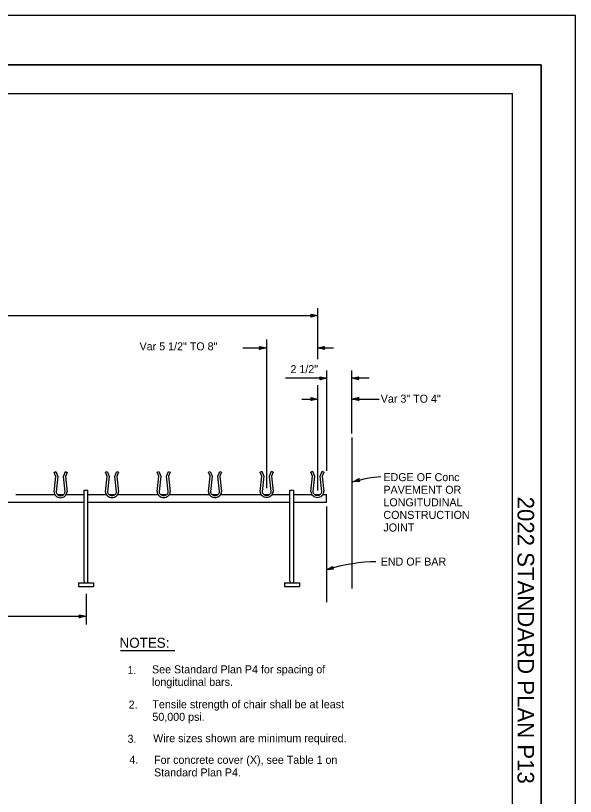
# Model space of a CAD drawing. Extents: x -893 to 867, y -474 to 712.
# Drawn here: x 377 to 867, y 29 to 712 of the extents above; entities that cross this region are included whole.
import ezdxf

# ---------------------------------------------------------------- set-up
doc = ezdxf.new("R2010")
doc.units = 0
for name, color, linetype in [('10 Sheet Format', 7, 'Continuous'), ('56 Stage 3 Anno', 7, 'Continuous'), ('60 Nongeo Data', 7, 'Continuous')]:
    doc.layers.add(name, color=color, linetype=linetype)

msp = doc.modelspace()

# ---------------------------------------------------------------- linework, layer by layer
at = {"layer": '10 Sheet Format'}
for p, q in [((-863.46, 668.96), (836.54, 668.96)), ((836.54, 668.96), (836.54, -431.04)), ((-813.45, 643.96), (811.55, 643.96)), ((811.55, -406.04), (811.55, 643.96)), ((468.73, 156.73), (516.23, 156.73))]:
    msp.add_line(p, q, dxfattribs=at)
for points in [[(-893.46, -474.04), (866.54, -474.04), (866.54, 711.96), (-893.46, 711.96)], [(-863.46, -431.04), (836.54, -431.04), (836.54, 668.96), (-863.46, 668.96)]]:
    msp.add_lwpolyline(points, close=True, dxfattribs=at)
at = {"layer": '56 Stage 3 Anno'}
for p, q in [((641.23, 456.17), (641.23, 411.66)), ((226.51, 449.64), (641.23, 449.64)), ((596.51, 428.72), (596.51, 298.82)), ((575.72, 421.41), (596.51, 421.41)), ((641.23, 421.41), (655.03, 421.41)), ((648.99, 401.64), (648.99, 313.75)), ((671.16, 346.57), (671.16, 401.64)), ((649.03, 394.85), (613.13, 394.85)), ((646.99, 394.85), (647.99, 394.85)), ((686.26, 394.85), (671.16, 394.85)), ((641.23, 388.68), (641.23, 296.6)), ((627.5, 376.69), (641.23, 376.69)), ((671.16, 376.69), (694.89, 376.69)), ((648.99, 282.76), (648.99, 198.98)), ((438.73, 206.21), (438.73, 179.49)), ((258.73, 186.67), (438.73, 186.67))]:
    msp.add_line(p, q, dxfattribs=at)
for points in [[(635.23, 450.98), (641.23, 449.64), (635.23, 448.31), (635.45, 448.67), (639.84, 449.64), (635.44, 450.63), (635.66, 450.27), (638.47, 449.65), (635.66, 449.02), (635.87, 449.38), (637.09, 449.65), (635.87, 449.92), (636.03, 449.64), (635.23, 448.31), (636.03, 449.64)], [(590.51, 422.75), (596.51, 421.41), (590.51, 420.08), (590.73, 420.43), (595.12, 421.4), (590.73, 422.39), (590.94, 422.04), (593.75, 421.41), (590.94, 420.78), (591.15, 421.14), (592.37, 421.41), (591.15, 421.68), (591.31, 421.41), (590.51, 420.08), (591.31, 421.41)], [(647.23, 420.07), (641.23, 421.41), (647.23, 422.74), (647.02, 422.38), (642.62, 421.41), (647.02, 420.42), (646.81, 420.78), (644, 421.4), (646.81, 422.03), (646.59, 421.67), (645.38, 421.4), (646.6, 421.13), (646.43, 421.41), (647.23, 422.74), (646.43, 421.41)], [(643.13, 396.17), (649.03, 394.85), (643.13, 393.54), (643.34, 393.89), (647.66, 394.85), (643.34, 395.82), (643.54, 395.47), (646.31, 394.85), (643.55, 394.24), (643.76, 394.59), (644.95, 394.85), (643.75, 395.12), (643.92, 394.85), (643.13, 393.54), (643.92, 394.85)], [(677.06, 393.53), (671.16, 394.85), (677.06, 396.16), (676.85, 395.81), (672.53, 394.85), (676.85, 393.88), (676.65, 394.23), (673.88, 394.85), (676.64, 395.46), (676.43, 395.11), (675.24, 394.85), (676.44, 394.58), (676.28, 394.85), (677.06, 396.16), (676.28, 394.85)], [(635.33, 378.01), (641.23, 376.69), (635.33, 375.38), (635.54, 375.73), (639.86, 376.69), (635.54, 377.66), (635.74, 377.31), (638.51, 376.69), (635.75, 376.08), (635.96, 376.43), (637.15, 376.7), (635.95, 376.96), (636.11, 376.69), (635.33, 375.38), (636.11, 376.69)], [(677.16, 375.35), (671.16, 376.69), (677.16, 378.02), (676.94, 377.67), (672.55, 376.7), (676.95, 375.71), (676.73, 376.06), (673.92, 376.69), (676.73, 377.31), (676.52, 376.96), (675.3, 376.69), (676.52, 376.42), (676.36, 376.69), (677.16, 378.02), (676.36, 376.69)], [(677.06, 375.37), (671.16, 376.69), (677.06, 378), (676.85, 377.65), (672.53, 376.7), (676.85, 375.72), (676.65, 376.07), (673.88, 376.69), (676.64, 377.3), (676.43, 376.95), (675.24, 376.69), (676.44, 376.42), (676.28, 376.69), (677.06, 378), (676.28, 376.69)], [(678.15, 304.55), (672.01, 304.35), (677.49, 307.14), (677.37, 306.74), (673.36, 304.7), (677.86, 304.84), (677.57, 305.14), (674.69, 305.04), (677.25, 306.35), (677.13, 305.95), (676.02, 305.38), (677.27, 305.43), (677.04, 305.65), (677.49, 307.14), (677.04, 305.65)], [(655.05, 227.8), (649.02, 227.34), (654.28, 230.31), (654.18, 229.92), (650.33, 227.74), (654.75, 228.07), (654.45, 228.35), (651.62, 228.13), (654.08, 229.52), (653.99, 229.13), (652.92, 228.52), (654.15, 228.62), (653.91, 228.83), (654.28, 230.31), (653.91, 228.83)], [(432.73, 188.01), (438.73, 186.67), (432.73, 185.34), (432.95, 185.7), (437.34, 186.67), (432.94, 187.66), (433.16, 187.3), (435.97, 186.67), (433.16, 186.05), (433.37, 186.41), (434.59, 186.68), (433.37, 186.95), (433.53, 186.67), (432.73, 185.34), (433.53, 186.67)]]:
    msp.add_lwpolyline(points, close=True, dxfattribs=at)
for centre, start_param, end_param in [((666.28, 271.36), 4.142188, 4.494926), ((651.12, 196.55), 3.97099, 4.603329)]:
    msp.add_ellipse(centre, major_axis=(-71.64, -25.29), ratio=0.393628, start_param=start_param, end_param=end_param, dxfattribs=at)
at = {"layer": '60 Nongeo Data'}
for p, q in [((671.16, 343.07), (671.16, 210.92)), ((437.05, 217.49), (437.05, 296.96)), ((437.05, 296.96), (440.41, 296.96)), ((440.41, 217.49), (440.41, 296.96)), ((617.05, 296.96), (620.41, 296.96)), ((617.05, 217.49), (617.05, 296.96)), ((620.41, 217.49), (620.41, 296.96)), ((620.47, 293.21), (635.98, 293.21)), ((638.49, 293.21), (643.31, 293.21)), ((645.88, 293.21), (648.99, 293.21)), ((648.99, 286.12), (648.99, 293.21)), ((432.18, 215.81), (445.29, 215.81)), ((432.18, 215.81), (432.18, 212.74)), ((432.18, 212.74), (445.29, 212.74)), ((445.29, 215.81), (445.29, 212.74)), ((612.18, 215.81), (625.29, 215.81)), ((612.18, 215.81), (612.18, 212.74)), ((612.18, 212.74), (625.29, 212.74)), ((625.29, 215.81), (625.29, 212.74))]:
    msp.add_line(p, q, dxfattribs=at)
for points in [[(410.79, 295.55), (412.22, 308.97), (410.79, 312.52), (412.25, 313.23), (413.97, 308.97), (412.54, 295.55)], [(420.42, 295.55), (418.99, 308.97), (420.71, 313.23), (422.18, 312.52), (420.74, 308.97), (422.17, 295.55)], [(455.72, 295.62), (457.15, 309.04), (455.72, 312.59), (457.18, 313.3), (458.91, 309.04), (457.48, 295.62)], [(465.35, 295.62), (463.92, 309.04), (465.64, 313.3), (467.11, 312.59), (465.67, 309.04), (467.1, 295.62)], [(500.93, 295.68), (502.36, 309.1), (500.92, 312.66), (502.38, 313.37), (504.11, 309.1), (502.68, 295.68)], [(510.55, 295.68), (509.12, 309.1), (510.85, 313.37), (512.31, 312.65), (510.87, 309.1), (512.31, 295.68)], [(545.83, 295.75), (547.26, 309.17), (545.83, 312.73), (547.29, 313.44), (549.01, 309.17), (547.58, 295.75)], [(555.46, 295.75), (554.03, 309.17), (555.75, 313.44), (557.21, 312.73), (555.78, 309.17), (557.21, 295.75)], [(590.94, 295.87), (592.37, 309.29), (590.94, 312.85), (592.4, 313.56), (594.13, 309.29), (592.69, 295.87)], [(600.57, 295.87), (599.14, 309.29), (600.86, 313.56), (602.33, 312.85), (600.89, 309.29), (602.32, 295.87)], [(635.31, 295.85), (636.74, 309.27), (635.31, 312.82), (636.77, 313.54), (638.49, 309.27), (637.06, 295.85)], [(644.94, 295.85), (643.51, 309.27), (645.23, 313.54), (646.7, 312.82), (645.26, 309.27), (646.69, 295.85)], [(377.38, 293.21), (411.39, 293.21)], [(413.7, 293.21), (419.27, 293.21)], [(421.55, 293.21), (437.05, 293.21)], [(440.41, 293.21), (456.36, 293.21)], [(458.72, 293.21), (464.11, 293.21)], [(466.44, 293.21), (501.61, 293.21)], [(503.86, 293.21), (509.21, 293.21)], [(511.62, 293.21), (546.43, 293.21)], [(548.91, 293.21), (554.13, 293.21)], [(556.48, 293.21), (591.75, 293.21)], [(594.38, 293.21), (599.07, 293.21)], [(601.5, 293.21), (617.05, 293.21)], [(437.05, 286.12), (260.41, 286.12)], [(617.05, 286.12), (440.41, 286.12)], [(648.99, 286.12), (620.41, 286.12)]]:
    msp.add_lwpolyline(points, dxfattribs=at)
for centre, radius, start, end in [((415.48, 295.55), 4.68, 180, 204.56696), ((415.96, 295.77), 5.22, 204.56696, 227.82024), ((415.5, 295.55), 2.95, 180, 205.60576), ((415.97, 295.77), 3.48, 205.60576, 229.1629), ((416.99, 295.77), 3.48, 310.8371, 334.39424), ((417.47, 295.55), 2.95, 334.39424, 360), ((417, 295.77), 5.22, 312.17976, 335.43304), ((417.49, 295.55), 4.68, 335.43304, 360), ((460.41, 295.62), 4.68, 180, 204.56696), ((460.89, 295.84), 5.22, 204.56696, 227.82024), ((460.43, 295.62), 2.95, 180, 205.60576), ((460.91, 295.84), 3.48, 205.60576, 229.1629), ((461.92, 295.84), 3.48, 310.8371, 334.39424), ((462.4, 295.62), 2.95, 334.39424, 360), ((461.93, 295.84), 5.22, 312.17976, 335.43304), ((462.42, 295.62), 4.68, 335.43304, 360), ((505.61, 295.68), 4.68, 180, 204.56696), ((506.1, 295.9), 5.22, 204.56696, 227.82024), ((505.63, 295.68), 2.95, 180, 205.60576), ((506.11, 295.91), 3.48, 205.60576, 229.1629), ((507.12, 295.91), 3.48, 310.8371, 334.39424), ((507.6, 295.68), 2.95, 334.39424, 360), ((507.13, 295.9), 5.22, 312.17976, 335.43304), ((507.62, 295.68), 4.68, 335.43304, 360), ((550.52, 295.75), 4.68, 180, 204.56696), ((551, 295.98), 5.22, 204.56696, 227.82024), ((550.54, 295.75), 2.95, 180, 205.60576), ((551.01, 295.98), 3.48, 205.60576, 229.1629), ((552.03, 295.98), 3.48, 310.8371, 334.39424), ((552.5, 295.75), 2.95, 334.39424, 360), ((552.04, 295.98), 5.22, 312.17976, 335.43304), ((552.53, 295.75), 4.68, 335.43304, 360), ((595.63, 295.87), 4.68, 180, 204.56696), ((596.11, 296.1), 5.22, 204.56696, 227.82024), ((595.65, 295.87), 2.95, 180, 205.60576), ((596.12, 296.1), 3.48, 205.60576, 229.1629), ((597.14, 296.1), 3.48, 310.8371, 334.39424), ((597.62, 295.87), 2.95, 334.39424, 360), ((597.15, 296.1), 5.22, 312.17976, 335.43304), ((597.64, 295.87), 4.68, 335.43304, 360), ((640, 295.85), 4.68, 180, 204.56696), ((640.48, 296.07), 5.22, 204.56696, 227.82024), ((640.02, 295.85), 2.95, 180, 205.60576), ((640.49, 296.08), 3.48, 205.60576, 229.1629), ((641.51, 296.08), 3.48, 310.8371, 334.39424), ((641.99, 295.85), 2.95, 334.39424, 360), ((641.52, 296.07), 5.22, 312.17976, 335.43304), ((642.01, 295.85), 4.68, 335.43304, 360), ((416.28, 296.12), 5.69, 227.82024, 249.42792), ((416.28, 296.13), 3.95, 229.1629, 250.30223), ((416.48, 296.66), 6.27, 249.42792, 270), ((416.48, 296.69), 4.55, 250.30223, 270), ((416.48, 296.69), 4.55, 270, 289.69777), ((416.48, 296.66), 6.27, 270, 290.57208), ((416.68, 296.13), 3.95, 289.69777, 310.8371), ((416.69, 296.12), 5.69, 290.57208, 312.17976), ((461.21, 296.18), 5.69, 227.82024, 249.42792), ((461.21, 296.2), 3.95, 229.1629, 250.30223), ((461.41, 296.73), 6.27, 249.42792, 270), ((461.41, 296.76), 4.55, 250.30223, 270), ((461.41, 296.76), 4.55, 270, 289.69777), ((461.41, 296.73), 6.27, 270, 290.57208), ((461.61, 296.2), 3.95, 289.69777, 310.8371), ((461.62, 296.18), 5.69, 290.57208, 312.17976), ((506.41, 296.25), 5.69, 227.82024, 249.42792), ((506.42, 296.26), 3.95, 229.1629, 250.30223), ((506.62, 296.79), 6.27, 249.42792, 270), ((506.62, 296.82), 4.55, 250.30223, 270), ((506.62, 296.82), 4.55, 270, 289.69777), ((506.62, 296.79), 6.27, 270, 290.57208), ((506.82, 296.26), 3.95, 289.69777, 310.8371), ((506.82, 296.25), 5.69, 290.57208, 312.17976), ((551.32, 296.32), 5.69, 227.82024, 249.42792), ((551.32, 296.34), 3.95, 229.1629, 250.30223), ((551.52, 296.87), 6.27, 249.42792, 270), ((551.52, 296.89), 4.55, 250.30223, 270), ((551.52, 296.89), 4.55, 270, 289.69777), ((551.52, 296.87), 6.27, 270, 290.57208), ((551.72, 296.34), 3.95, 289.69777, 310.8371), ((551.73, 296.32), 5.69, 290.57208, 312.17976), ((596.43, 296.44), 5.69, 227.82024, 249.42792), ((596.43, 296.46), 3.95, 229.1629, 250.30223), ((596.63, 296.99), 6.27, 249.42792, 270), ((596.63, 297.02), 4.55, 250.30223, 270), ((596.63, 297.02), 4.55, 270, 289.69777), ((596.63, 296.99), 6.27, 270, 290.57208), ((596.83, 296.46), 3.95, 289.69777, 310.8371), ((596.84, 296.44), 5.69, 290.57208, 312.17976), ((640.8, 296.42), 5.69, 227.82024, 249.42792), ((640.8, 296.43), 3.95, 229.1629, 250.30223), ((641, 296.96), 6.27, 249.42792, 270), ((641, 296.99), 4.55, 250.30223, 270), ((641, 296.99), 4.55, 270, 289.69777), ((641, 296.96), 6.27, 270, 290.57208), ((641.2, 296.43), 3.95, 289.69777, 310.8371), ((641.21, 296.42), 5.69, 290.57208, 312.17976), ((438.73, 217.49), 1.68, 180.04072, 359.95928), ((618.73, 217.49), 1.68, 180.04072, 359.95928)]:
    msp.add_arc(centre, radius, start, end, dxfattribs=at)

# ---------------------------------------------------------------- texts
at = {"layer": '10 Sheet Format'}
for s, height, p in [('Var 5 1/2" TO 8"', 7, (485.53, 419.25)), ('2 1/2"', 7, (617.43, 399.29)), ('Var 3" TO 4"', 7, (696.4, 373.49)), ('EDGE OF Conc', 6.9999, (698.72, 304.85)), ('PAVEMENT OR', 6.9999, (698.72, 293.85)), ('LONGITUDINAL', 6.9999, (698.72, 282.85)), ('CONSTRUCTION', 6.9999, (698.72, 271.85)), ('JOINT', 7, (698.72, 260.85)), ('END OF BAR', 7, (696.37, 231)), ('NOTES:', 8.75, (468.06, 159.13)), ('See Standard Plan P4 for spacing of', 6.9999, (496.43, 136.8)), ('1.', 7, (474.99, 136.13)), ('longitudinal bars.', 6.9999, (496.43, 125.8)), ('2.', 7, (475.99, 105.95)), ('Tensile strength of chair shall be at least ', 6.9999, (496.75, 106.28)), ('50,000 psi.', 6.9999, (496.75, 95.28)), ('3.', 7, (474.97, 76.05)), ('Wire sizes shown are minimum required.', 6.9999, (497.41, 76.59)), ('4.', 7, (476.65, 57.85)), ('For concrete cover (X), see Table 1 on', 6.9999, (498.23, 57.66)), ('Standard Plan P4.', 6.9999, (498.23, 46.66))]:
    msp.add_text(s, height=height, dxfattribs=at).set_placement(p)
msp.add_text('2022 STANDARD PLAN P13', height=14.5, rotation=270, dxfattribs=at).set_placement((815.95, 291.31))

doc.saveas('drawing.dxf')
